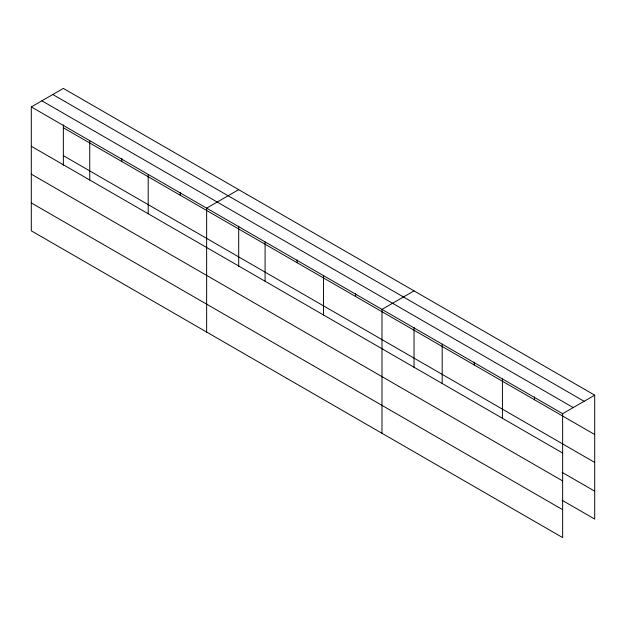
<?xml version="1.0" encoding="UTF-8"?>
<svg xmlns="http://www.w3.org/2000/svg" width="626" height="626" viewBox="0 0 626 626"><rect width="100%" height="100%" fill="white"/><g stroke="black" fill="none" stroke-linecap="round" stroke-linejoin="round"><path stroke-width="0.94" d="M63.359 165.241L63.359 124.879M562.641 480.932L562.641 413.692L31.3 106.921L31.3 230.822L562.641 537.585L562.641 480.932L31.3 174.169M562.085 500.244L594.7 519.079L594.7 395.178L63.359 88.415L31.3 106.921M238.702 189.647L206.643 208.153L206.643 332.054M414.044 290.879L381.985 309.385L381.985 433.286M562.641 413.692L594.7 395.178M52.78 94.518L584.121 401.289M41.879 100.817L573.22 407.581M63.359 127.759L594.7 434.522M63.359 155.663L594.7 462.426M31.3 146.265L562.641 453.036M562.085 472.34L594.7 491.175M31.3 202.918L562.641 509.681M534.479 396.876L534.479 399.756M502.42 378.926L502.42 418.27M474.265 362.11L474.265 364.989M442.199 344.151L442.199 383.495M414.044 327.343L414.044 367.705M355.599 293.602L355.599 296.481M323.532 275.643L323.532 314.988M297.147 259.853L297.147 262.732M265.088 241.902L265.088 281.246M238.702 226.111L238.702 266.473M180.257 192.37L180.257 195.242M148.198 174.411L148.198 213.756M121.812 158.621L121.812 161.5M89.745 140.67L89.745 180.014"/></g></svg>
